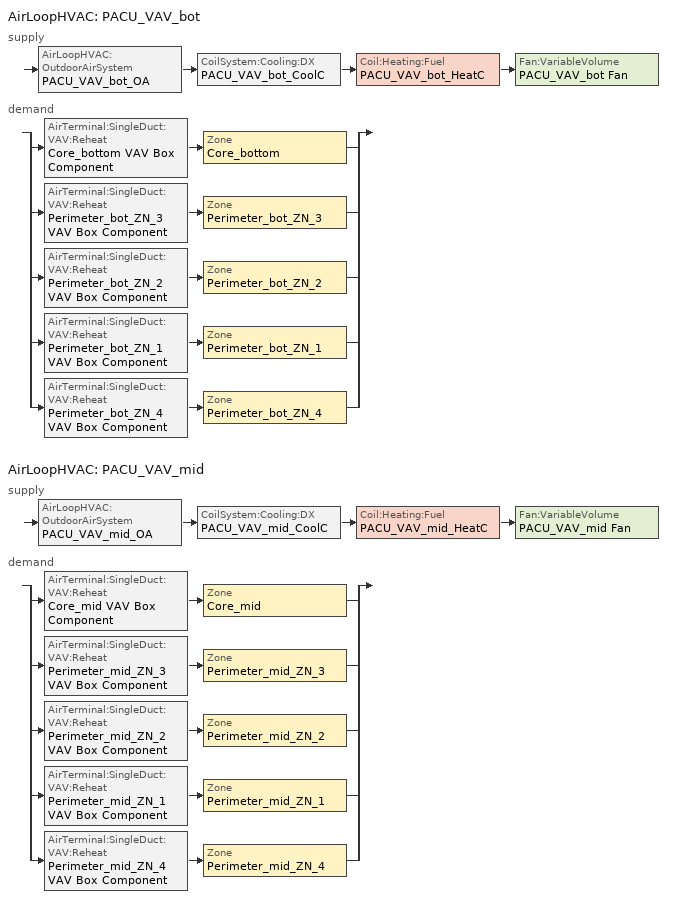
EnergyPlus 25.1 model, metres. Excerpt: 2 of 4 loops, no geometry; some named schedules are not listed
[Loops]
AirLoopHVAC 'PACU_VAV_bot'
 supply: AirLoopHVAC:OutdoorAirSystem 'PACU_VAV_bot_OA' > CoilSystem:Cooling:DX 'PACU_VAV_bot_CoolC' > Coil:Heating:Fuel 'PACU_VAV_bot_HeatC' > Fan:VariableVolume 'PACU_VAV_bot Fan'
 demand: split
  | AirTerminal:SingleDuct:VAV:Reheat 'Core_bottom VAV Box Component' > Zone 'Core_bottom'
  | AirTerminal:SingleDuct:VAV:Reheat 'Perimeter_bot_ZN_3 VAV Box Component' > Zone 'Perimeter_bot_ZN_3'
  | AirTerminal:SingleDuct:VAV:Reheat 'Perimeter_bot_ZN_2 VAV Box Component' > Zone 'Perimeter_bot_ZN_2'
  | AirTerminal:SingleDuct:VAV:Reheat 'Perimeter_bot_ZN_1 VAV Box Component' > Zone 'Perimeter_bot_ZN_1'
  | AirTerminal:SingleDuct:VAV:Reheat 'Perimeter_bot_ZN_4 VAV Box Component' > Zone 'Perimeter_bot_ZN_4'
AirLoopHVAC 'PACU_VAV_mid'
 supply: AirLoopHVAC:OutdoorAirSystem 'PACU_VAV_mid_OA' > CoilSystem:Cooling:DX 'PACU_VAV_mid_CoolC' > Coil:Heating:Fuel 'PACU_VAV_mid_HeatC' > Fan:VariableVolume 'PACU_VAV_mid Fan'
 demand: split
  | AirTerminal:SingleDuct:VAV:Reheat 'Core_mid VAV Box Component' > Zone 'Core_mid'
  | AirTerminal:SingleDuct:VAV:Reheat 'Perimeter_mid_ZN_3 VAV Box Component' > Zone 'Perimeter_mid_ZN_3'
  | AirTerminal:SingleDuct:VAV:Reheat 'Perimeter_mid_ZN_2 VAV Box Component' > Zone 'Perimeter_mid_ZN_2'
  | AirTerminal:SingleDuct:VAV:Reheat 'Perimeter_mid_ZN_1 VAV Box Component' > Zone 'Perimeter_mid_ZN_1'
  | AirTerminal:SingleDuct:VAV:Reheat 'Perimeter_mid_ZN_4 VAV Box Component' > Zone 'Perimeter_mid_ZN_4'
[AirLoopHVAC] Design supply air flow rate=Autosize
PACU_VAV_bot; PACU_VAV_mid
[AirTerminal:SingleDuct:VAV:Reheat] Availability schedule=ALWAYS_ON; Convergence tolerance=0.001; Damper heating action=Normal; Maximum air flow rate=Autosize; Maximum flow fraction during reheat=0.5; Maximum hot water or steam flow rate=Autosize; Maximum reheat air temperature=40; Minimum hot water or steam flow rate=0
Name | Constant minimum air flow fraction | Reheat coil | Zone minimum air flow input method | Minimum air flow fraction schedule
Core_bottom VAV Box Component | 0.147 | Core_bottom VAV Box Reheat Coil | Constant
Core_mid VAV Box Component | 0.256 | Core_mid VAV Box Reheat Coil | Constant
Perimeter_bot_ZN_1 VAV Box Component | 0.214 | Perimeter_bot_ZN_1 VAV Box Reheat Coil | Constant
Perimeter_bot_ZN_2 VAV Box Component | 0.122 | Perimeter_bot_ZN_2 VAV Box Reheat Coil | Constant
Perimeter_bot_ZN_3 VAV Box Component | 0.241 | Perimeter_bot_ZN_3 VAV Box Reheat Coil | Constant
Perimeter_bot_ZN_4 VAV Box Component | 0.111 | Perimeter_bot_ZN_4 VAV Box Reheat Coil | Constant
Perimeter_mid_ZN_1 VAV Box Component | 0.192 | Perimeter_mid_ZN_1 VAV Box Reheat Coil | Constant
Perimeter_mid_ZN_2 VAV Box Component |  | Perimeter_mid_ZN_2 VAV Box Reheat Coil | Scheduled | PERIMETER_MID_ZN_2_MDP_Sch
Perimeter_mid_ZN_3 VAV Box Component | 0.216 | Perimeter_mid_ZN_3 VAV Box Reheat Coil | Constant
Perimeter_mid_ZN_4 VAV Box Component | 0.094 | Perimeter_mid_ZN_4 VAV Box Reheat Coil | Constant
[Coil:Cooling:DX:TwoSpeed] Availability schedule=ALWAYS_ON; Energy input ratio function of flow fraction curve=FURNACE_PACU_VAV_CoolCCarrier48TM014_12tons_EIRFFF; Energy input ratio function of temperature curve=FURNACE_PACU_VAV_CoolCCarrier48TM014_12tons_EIRFT; High speed gross rated cooling cop=3.39929; High speed gross rated total cooling capacity=Autosize; High speed rated air flow rate=Autosize; High speed rated sensible heat ratio=Autosize; Low speed energy input ratio function of temperature curve=FURNACE_PACU_VAV_CoolCCarrier48TM014_12tons_EIRFT; Low speed gross rated cooling cop=3.39929; Low speed gross rated sensible heat ratio=Autosize; Low speed gross rated total cooling capacity=Autosize; Low speed rated air flow rate=Autosize; Low speed total cooling capacity function of temperature curve=FURNACE_PACU_VAV_CoolCCarrier48TM014_12tons_CapFT; Part load fraction correlation curve=FURNACE_PACU_VAV_CoolCIEA_HVAC_BESTEST_9ton-PLR; Total cooling capacity function of flow fraction curve=FURNACE_PACU_VAV_CoolCCarrier48TM014_12tons_FFF; Total cooling capacity function of temperature curve=FURNACE_PACU_VAV_CoolCCarrier48TM014_12tons_CapFT
PACU_VAV_bot_CoolC DXCoil; PACU_VAV_mid_CoolC DXCoil
[Coil:Heating:Electric] Availability schedule=ALWAYS_ON; Efficiency=1; Nominal capacity=Autosize
Core_bottom VAV Box Reheat Coil; Core_mid VAV Box Reheat Coil; Perimeter_bot_ZN_1 VAV Box Reheat Coil; Perimeter_bot_ZN_2 VAV Box Reheat Coil; Perimeter_bot_ZN_3 VAV Box Reheat Coil; Perimeter_bot_ZN_4 VAV Box Reheat Coil; Perimeter_mid_ZN_1 VAV Box Reheat Coil; Perimeter_mid_ZN_2 VAV Box Reheat Coil; Perimeter_mid_ZN_3 VAV Box Reheat Coil; Perimeter_mid_ZN_4 VAV Box Reheat Coil
[Coil:Heating:Fuel] Availability schedule=ALWAYS_ON; Burner efficiency=0.81; Fuel type=NaturalGas; Nominal capacity=Autosize
PACU_VAV_bot_HeatC; PACU_VAV_mid_HeatC
[CoilSystem:Cooling:DX] Availability schedule=ALWAYS_ON
Name | Cooling coil
PACU_VAV_bot_CoolC | PACU_VAV_bot_CoolC DXCoil
PACU_VAV_mid_CoolC | PACU_VAV_mid_CoolC DXCoil
[Controller:MechanicalVentilation] Availability schedule=MinOA_MotorizedDamper_Sched; Demand controlled ventilation=Yes; System outdoor air method=Standard62.1VentilationRateProcedureWithLimit
Name | Zone or zonelist name 1 | Design specification outdoor air object name 1 | Design specification zone air distribution object name 1 | Zone or zonelist name 2 | Design specification outdoor air object name 2 | Design specification zone air distribution object name 2 | Zone or zonelist name 3 | Design specification outdoor air object name 3 | Design specification zone air distribution object name 3 | Zone or zonelist name 4 | Design specification outdoor air object name 4 | Design specification zone air distribution object name 4 | Zone or zonelist name 5 | Design specification outdoor air object name 5 | Design specification zone air distribution object name 5
PACU_VAV_BOT_DCV | Core_bottom | CM DSOA Core_bottom | CM DSZAD Core_bottom | Perimeter_bot_ZN_1 | CM DSOA Perimeter_bot_ZN_1 | CM DSZAD Perimeter_bot_ZN_1 | Perimeter_bot_ZN_2 | CM DSOA Perimeter_bot_ZN_2 | CM DSZAD Perimeter_bot_ZN_2 | Perimeter_bot_ZN_3 | CM DSOA Perimeter_bot_ZN_3 | CM DSZAD Perimeter_bot_ZN_3 | Perimeter_bot_ZN_4 | CM DSOA Perimeter_bot_ZN_4 | CM DSZAD Perimeter_bot_ZN_4
PACU_VAV_MID_DCV | Core_mid | CM DSOA Core_mid | CM DSZAD Core_mid | Perimeter_mid_ZN_1 | CM DSOA Perimeter_mid_ZN_1 | CM DSZAD Perimeter_mid_ZN_1 | Perimeter_mid_ZN_2 | CM DSOA Perimeter_mid_ZN_2 | CM DSZAD Perimeter_mid_ZN_2 | Perimeter_mid_ZN_3 | CM DSOA Perimeter_mid_ZN_3 | CM DSZAD Perimeter_mid_ZN_3 | Perimeter_mid_ZN_4 | CM DSOA Perimeter_mid_ZN_4 | CM DSZAD Perimeter_mid_ZN_4
[Controller:OutdoorAir] Economizer control action type=ModulateFlow; Economizer control type=DifferentialDryBulb; Lockout type=LockoutWithHeating; Maximum outdoor air flow rate=Autosize; Minimum limit type=FixedMinimum; Minimum outdoor air flow rate=0; Minimum outdoor air schedule=MinOA_MotorizedDamper_Sched
Name | Maximum fraction of outdoor air schedule | Mechanical ventilation controller
PACU_VAV_bot_OA_Controller | VAV_BOT Max OA Fraction | PACU_VAV_BOT_DCV
PACU_VAV_mid_OA_Controller | VAV_MID Max OA Fraction | PACU_VAV_MID_DCV
[DesignSpecification:OutdoorAir] Outdoor air flow per zone floor area=0.000431773
Name | Outdoor air flow per person | Outdoor air method | Outdoor air flow per zone | Outdoor air schedule
CM DSOA Core_bottom; CM DSOA Core_mid; CM DSOA Perimeter_bot_ZN_1; CM DSOA Perimeter_bot_ZN_2; CM DSOA Perimeter_bot_ZN_3; CM DSOA Perimeter_bot_ZN_4; CM DSOA Perimeter_mid_ZN_1; CM DSOA Perimeter_mid_ZN_3; CM DSOA Perimeter_mid_ZN_4 | 1e-08 | Sum
CM DSOA Perimeter_mid_ZN_2 | 1e-08 | Sum | 0 | PERIMETER_MID_ZN_2_OA_Mult
SZ DSOA Core_bottom; SZ DSOA Core_mid; SZ DSOA Perimeter_bot_ZN_1; SZ DSOA Perimeter_bot_ZN_2; SZ DSOA Perimeter_bot_ZN_3; SZ DSOA Perimeter_bot_ZN_4; SZ DSOA Perimeter_mid_ZN_1; SZ DSOA Perimeter_mid_ZN_3; SZ DSOA Perimeter_mid_ZN_4 |  | Flow/Area | 0
SZ DSOA Perimeter_mid_ZN_2 |  | Flow/Area | 0 | PERIMETER_MID_ZN_2_OA_Mult
[DesignSpecification:ZoneAirDistribution] Zone air distribution effectiveness in cooling mode=1; Zone air distribution effectiveness in heating mode=1
Name | Minimum zone ventilation efficiency
CM DSZAD Core_bottom; CM DSZAD Core_mid; CM DSZAD Perimeter_bot_ZN_1; CM DSZAD Perimeter_bot_ZN_2; CM DSZAD Perimeter_bot_ZN_3; CM DSZAD Perimeter_bot_ZN_4; CM DSZAD Perimeter_mid_ZN_1; CM DSZAD Perimeter_mid_ZN_2; CM DSZAD Perimeter_mid_ZN_3; CM DSZAD Perimeter_mid_ZN_4
VAV_Zone_AirDistribution | 0.6
[EnergyManagementSystem:InternalVariable] Internal data type=Zone Floor Area
Name | Internal data index key
Core_bottom_Area | Core_bottom
Core_mid_Area | Core_mid
Perimeter_bot_ZN_1_Area | Perimeter_bot_ZN_1
Perimeter_bot_ZN_2_Area | Perimeter_bot_ZN_2
Perimeter_bot_ZN_3_Area | Perimeter_bot_ZN_3
Perimeter_bot_ZN_4_Area | Perimeter_bot_ZN_4
Perimeter_mid_ZN_1_Area | Perimeter_mid_ZN_1
Perimeter_mid_ZN_2_Area | Perimeter_mid_ZN_2
Perimeter_mid_ZN_3_Area | Perimeter_mid_ZN_3
Perimeter_mid_ZN_4_Area | Perimeter_mid_ZN_4
[EnergyManagementSystem:Sensor]
Name | Output variable or output meter index key | Output variable or output meter
Core_bottom_LSr | Core_bottom | Zone Lights Electricity Rate
Core_bottom_Occ_Sensor | Core_bottom | People Occupant Count
Core_mid_LSr | Core_mid | Zone Lights Electricity Rate
Core_mid_Occ_Sensor | Core_mid | People Occupant Count
Perimeter_bot_ZN_1_LSr | Perimeter_bot_ZN_1 | Zone Lights Electricity Rate
Perimeter_bot_ZN_1_Occ_Sensor | Perimeter_bot_ZN_1 | People Occupant Count
Perimeter_bot_ZN_2_LSr | Perimeter_bot_ZN_2 | Zone Lights Electricity Rate
Perimeter_bot_ZN_2_Occ_Sensor | Perimeter_bot_ZN_2 | People Occupant Count
Perimeter_bot_ZN_3_LSr | Perimeter_bot_ZN_3 | Zone Lights Electricity Rate
Perimeter_bot_ZN_3_Occ_Sensor | Perimeter_bot_ZN_3 | People Occupant Count
Perimeter_bot_ZN_4_LSr | Perimeter_bot_ZN_4 | Zone Lights Electricity Rate
Perimeter_bot_ZN_4_Occ_Sensor | Perimeter_bot_ZN_4 | People Occupant Count
Perimeter_mid_ZN_1_LSr | Perimeter_mid_ZN_1 | Zone Lights Electricity Rate
Perimeter_mid_ZN_1_Occ_Sensor | Perimeter_mid_ZN_1 | People Occupant Count
Perimeter_mid_ZN_2_LSr | Perimeter_mid_ZN_2 | Zone Lights Electricity Rate
Perimeter_mid_ZN_2_Occ_Sensor | Perimeter_mid_ZN_2 | People Occupant Count
Perimeter_mid_ZN_3_LSr | Perimeter_mid_ZN_3 | Zone Lights Electricity Rate
Perimeter_mid_ZN_3_Occ_Sensor | Perimeter_mid_ZN_3 | People Occupant Count
Perimeter_mid_ZN_4_LSr | Perimeter_mid_ZN_4 | Zone Lights Electricity Rate
Perimeter_mid_ZN_4_Occ_Sensor | Perimeter_mid_ZN_4 | People Occupant Count
VAV_bot_OA | PACU_VAV_bot | Air System Outdoor Air Mass Flow Rate
VAV_bot_OA_VRP | PACU_VAV_bot | Air System Outdoor Air Mechanical Ventilation Requested Mass Flow Rate
VAV_bot_SUPPLY_FLOW | PACU_VAV_bot_OA-PACU_VAV_bot_CoolCNode | System Node Standard Density Volume Flow Rate
VAV_mid_OA | PACU_VAV_mid | Air System Outdoor Air Mass Flow Rate
VAV_mid_OA_VRP | PACU_VAV_mid | Air System Outdoor Air Mechanical Ventilation Requested Mass Flow Rate
VAV_mid_SUPPLY_FLOW | PACU_VAV_mid_OA-PACU_VAV_mid_CoolCNode | System Node Standard Density Volume Flow Rate
[Fan:VariableVolume] Availability schedule=HVACOperationSchd; Fan power coefficient 1=0.0408; Fan power coefficient 2=0.088; Fan power coefficient 3=-0.0729; Fan power coefficient 4=0.9437; Fan power coefficient 5=0; Fan power minimum flow fraction=0.25; Fan power minimum flow rate input method=Fraction; Maximum flow rate=Autosize; Motor in airstream fraction=1; Pressure rise=1314.72
Name | Fan total efficiency | Motor efficiency
PACU_VAV_bot Fan | 0.6045 | 0.93
PACU_VAV_mid Fan | 0.6006 | 0.924
[SetpointManager:MixedAir] Control variable=Temperature
Name | Setpoint node or nodelist
PACU_VAV_bot_CoolC SAT Manager | PACU_VAV_bot_CoolC-PACU_VAV_bot_HeatCNode
PACU_VAV_bot_HeatC MixedAir Manager | PACU_VAV_bot_HeatC-PACU_VAV_bot FanNode
PACU_VAV_bot_OAMixed Air Temp Manager | PACU_VAV_bot_OA-PACU_VAV_bot_CoolCNode
PACU_VAV_mid_CoolC SAT Manager | PACU_VAV_mid_CoolC-PACU_VAV_mid_HeatCNode
PACU_VAV_mid_HeatC MixedAir Manager | PACU_VAV_mid_HeatC-PACU_VAV_mid FanNode
PACU_VAV_mid_OAMixed Air Temp Manager | PACU_VAV_mid_OA-PACU_VAV_mid_CoolCNode
[SetpointManager:OutdoorAirReset] Control variable=Temperature; Outdoor high temperature=21.1; Outdoor low temperature=10; Setpoint at outdoor high temperature=12.8; Setpoint at outdoor low temperature=15.6
Name | Setpoint node or nodelist
PACU_VAV_bot Supply Air Temperature Manager | PACU_VAV_bot Supply Equipment Outlet Node
PACU_VAV_mid Supply Air Temperature Manager | PACU_VAV_mid Supply Equipment Outlet Node
[Sizing:System] 100 outdoor air in cooling=No; 100 outdoor air in heating=No; Central cooling design supply air humidity ratio=0.0085; Central cooling design supply air temperature=12.8; Central heating design supply air humidity ratio=0.008; Central heating design supply air temperature=12.8; Central heating maximum system air flow ratio=0.3; Cooling supply air flow rate=0; Cooling supply air flow rate method=DesignDay; Design outdoor air flow rate=0.9561; Heating supply air flow rate=0; Heating supply air flow rate method=DesignDay; Precool design humidity ratio=0.008; Precool design temperature=12.8; Preheat design humidity ratio=0.008; Preheat design temperature=7; System outdoor air method=ZoneSum; Type of load to size on=Sensible; Type of zone sum to use=Coincident
PACU_VAV_bot; PACU_VAV_mid
[Sizing:Zone] Account for dedicated outdoor air system=No; Cooling design air flow method=DesignDay; Cooling design air flow rate=0; Cooling minimum air flow=0; Cooling minimum air flow fraction=0; Dedicated outdoor air high setpoint temperature for design=Autosize; Dedicated outdoor air low setpoint temperature for design=Autosize; Dedicated outdoor air system control strategy=NeutralSupplyAir; Design specification zone air distribution object=VAV_Zone_AirDistribution; Heating design air flow method=DesignDay; Heating design air flow rate=0; Zone cooling design supply air humidity ratio=0.0085; Zone cooling design supply air temperature=12.8; Zone cooling design supply air temperature input method=SupplyAirTemperature; Zone heating design supply air humidity ratio=0.008; Zone heating design supply air temperature=40; Zone heating design supply air temperature input method=SupplyAirTemperature
Name | Design specification outdoor air object
Core_bottom | SZ DSOA Core_bottom
Core_mid | SZ DSOA Core_mid
Perimeter_bot_ZN_3 | SZ DSOA Perimeter_bot_ZN_3
Perimeter_bot_ZN_2 | SZ DSOA Perimeter_bot_ZN_2
Perimeter_bot_ZN_1 | SZ DSOA Perimeter_bot_ZN_1
Perimeter_bot_ZN_4 | SZ DSOA Perimeter_bot_ZN_4
Perimeter_mid_ZN_3 | SZ DSOA Perimeter_mid_ZN_3
Perimeter_mid_ZN_2 | SZ DSOA Perimeter_mid_ZN_2
Perimeter_mid_ZN_1 | SZ DSOA Perimeter_mid_ZN_1
Perimeter_mid_ZN_4 | SZ DSOA Perimeter_mid_ZN_4
[ThermostatSetpoint:DualSetpoint]
Name | Cooling setpoint temperature schedule | Heating setpoint temperature schedule
Core_bottom DualSPSched | ClgSetp_Sch_Core_bottom | HtgSetp_Sch_Core_bottom
Core_mid DualSPSched | ClgSetp_Sch_Core_mid | HtgSetp_Sch_Core_mid
Perimeter_bot_ZN_1 DualSPSched | ClgSetp_Sch_Perimeter_bot_ZN_1 | HtgSetp_Sch_Perimeter_bot_ZN_1
Perimeter_bot_ZN_2 DualSPSched | ClgSetp_Sch_Perimeter_bot_ZN_2 | HtgSetp_Sch_Perimeter_bot_ZN_2
Perimeter_bot_ZN_3 DualSPSched | ClgSetp_Sch_Perimeter_bot_ZN_3 | HtgSetp_Sch_Perimeter_bot_ZN_3
Perimeter_bot_ZN_4 DualSPSched | ClgSetp_Sch_Perimeter_bot_ZN_4 | HtgSetp_Sch_Perimeter_bot_ZN_4
Perimeter_mid_ZN_1 DualSPSched | ClgSetp_Sch_Perimeter_mid_ZN_1 | HtgSetp_Sch_Perimeter_mid_ZN_1
Perimeter_mid_ZN_2 DualSPSched | ClgSetp_Sch_Perimeter_mid_ZN_2 | HtgSetp_Sch_Perimeter_mid_ZN_2
Perimeter_mid_ZN_3 DualSPSched | ClgSetp_Sch_Perimeter_mid_ZN_3 | HtgSetp_Sch_Perimeter_mid_ZN_3
Perimeter_mid_ZN_4 DualSPSched | ClgSetp_Sch_Perimeter_mid_ZN_4 | HtgSetp_Sch_Perimeter_mid_ZN_4
[ZoneControl:Thermostat] Control type schedule=Dual Zone Control Type Sched
Name | Zone or zonelist | Control 1
Core_bottom Thermostat | Core_bottom | Core_bottom DualSPSched
Core_mid Thermostat | Core_mid | Core_mid DualSPSched
Perimeter_bot_ZN_1 Thermostat | Perimeter_bot_ZN_1 | Perimeter_bot_ZN_1 DualSPSched
Perimeter_bot_ZN_2 Thermostat | Perimeter_bot_ZN_2 | Perimeter_bot_ZN_2 DualSPSched
Perimeter_bot_ZN_3 Thermostat | Perimeter_bot_ZN_3 | Perimeter_bot_ZN_3 DualSPSched
Perimeter_bot_ZN_4 Thermostat | Perimeter_bot_ZN_4 | Perimeter_bot_ZN_4 DualSPSched
Perimeter_mid_ZN_1 Thermostat | Perimeter_mid_ZN_1 | Perimeter_mid_ZN_1 DualSPSched
Perimeter_mid_ZN_2 Thermostat | Perimeter_mid_ZN_2 | Perimeter_mid_ZN_2 DualSPSched
Perimeter_mid_ZN_3 Thermostat | Perimeter_mid_ZN_3 | Perimeter_mid_ZN_3 DualSPSched
Perimeter_mid_ZN_4 Thermostat | Perimeter_mid_ZN_4 | Perimeter_mid_ZN_4 DualSPSched
[Zone equipment]
Core_bottom: Core_bottom VAV Box Component
Core_mid: Core_mid VAV Box Component
Perimeter_bot_ZN_1: Perimeter_bot_ZN_1 VAV Box Component
Perimeter_bot_ZN_2: Perimeter_bot_ZN_2 VAV Box Component
Perimeter_bot_ZN_3: Perimeter_bot_ZN_3 VAV Box Component
Perimeter_bot_ZN_4: Perimeter_bot_ZN_4 VAV Box Component
Perimeter_mid_ZN_1: Perimeter_mid_ZN_1 VAV Box Component
Perimeter_mid_ZN_2: Perimeter_mid_ZN_2 VAV Box Component
Perimeter_mid_ZN_3: Perimeter_mid_ZN_3 VAV Box Component
Perimeter_mid_ZN_4: Perimeter_mid_ZN_4 VAV Box Component
[Curve:Biquadratic] Maximum value of x=22.1111; Maximum value of y=47.66; Minimum value of x=16.5556; Minimum value of y=23.7778
Name | Coefficient1 constant | Coefficient2 x | Coefficient3 x 2 | Coefficient4 y | Coefficient5 y 2 | Coefficient6 x y
FURNACE_PACU_VAV_CoolCCarrier48TM014_12tons_CapFT | 1.39072 | -0.0529058 | 0.0018423 | 0.00058267 | -0.000186814 | 0.000265159
FURNACE_PACU_VAV_CoolCCarrier48TM014_12tons_EIRFT | -0.536161 | 0.105138 | -0.00172659 | 0.0149848 | 0.000659948 | -0.0017385
[Curve:Quadratic]
Name | Maximum value of x | Minimum value of x | Coefficient1 constant | Coefficient2 x | Coefficient3 x 2
FURNACE_PACU_VAV_CoolCCarrier48TM014_12tons_EIRFFF | 1.25 | 0.75 | 1.19525 | -0.306138 | 0.110973
FURNACE_PACU_VAV_CoolCCarrier48TM014_12tons_FFF | 1.25 | 0.75 | 0.718954 | 0.435436 | -0.154193
FURNACE_PACU_VAV_CoolCIEA_HVAC_BESTEST_9ton-PLR | 1 | 0 | 0.771 | 0.229 | 0
[Schedule:Compact]
ALWAYS_ON: Through: 12/31, For: AllDays, Until: 24:00, 1
Dual Zone Control Type Sched: Through: 12/31, For: AllDays, Until: 24:00, 4
HVACOperationSchd: Through: 12/31, For: Weekdays SummerDesignDay, Until: 06:00, 0, Until: 22:00, 1, Until: 24:00, 0, For: Saturday WinterDesignDay, Until: 06:00, 0, Until: 18:00, 1, Until: 24:00, 0, For:Sunday Holidays AllOtherDays, Until: 24:00, 0
MinOA_MotorizedDamper_Sched: Through: 12/31, For: Weekdays SummerDesignDay, Until: 07:00, 0, Until: 22:00, 1, Until: 24:00, 0, For: Saturday WinterDesignDay, Until: 07:00, 0, Until: 18:00, 1, Until: 24:00, 0, For:Sunday Holidays AllOtherDays, Until: 24:00, 0
PERIMETER_MID_ZN_2_MDP_Sch: Through: 12/31, For: Weekdays, Until: 01:00, 0.097, Until: 02:00, 0.097, Until: 03:00, 0.097, Until: 04:00, 0.097, Until: 05:00, 0.097, Until: 06:00, 0.097, Until: 07:00, 0.097, Until: 08:00, 0.097, Until: 09:00, 0.097, Until: 10:00, 0.097, Until: 11:00, 0.01, Until: 12:00, 0.097, Until: 13:00, 0.01, Until: 14:00, 0.097, Until: 15:00, 0.01, Until: 16:00, 0.097, Until: 17:00, 0.097, Until: 18:00, 0.097, Until: 19:00, 0.097, Until: 20:00, 0.097, Until: 21:00, 0.097, Until: 22:00, 0.097, Until: 23:00, 0.097, Until: 24:00, 0.097, For: Saturday, Until: 01:00, 0.097, Until: 02:00, 0.097, Until: 03:00, 0.097, Until: 04:00, 0.097, Until: 05:00, 0.097, Until: 06:00, 0.097, Until: 07:00, 0.097, Until: 08:00, 0.097, Until: 09:00, 0.097, Until: 10:00, 0.097, Until: 11:00, 0.01, Until: 12:00, 0.097, Until: 13:00, 0.01, Until: 14:00, 0.097, Until: 15:00, 0.01, Until: 16:00, 0.097, Until: 17:00, 0.097, Until: 18:00, 0.097, Until: 19:00, 0.097, Until: 20:00, 0.097, Until: 21:00, 0.097, Until: 22:00, 0.097, Until: 23:00, 0.097, Until: 24:00, 0.097, For: AllOtherDays, Until: 24:00, 0.097
PERIMETER_MID_ZN_2_OA_Mult: Through: 12/31, For: Weekdays, Until: 01:00, 1, Until: 02:00, 1, Until: 03:00, 1, Until: 04:00, 1, Until: 05:00, 1, Until: 06:00, 1, Until: 07:00, 1, Until: 08:00, 1, Until: 09:00, 1, Until: 10:00, 1, Until: 11:00, 0, Until: 12:00, 1, Until: 13:00, 0, Until: 14:00, 1, Until: 15:00, 0, Until: 16:00, 1, Until: 17:00, 1, Until: 18:00, 1, Until: 19:00, 1, Until: 20:00, 1, Until: 21:00, 1, Until: 22:00, 1, Until: 23:00, 1, Until: 24:00, 1, For: Saturday, Until: 01:00, 1, Until: 02:00, 1, Until: 03:00, 1, Until: 04:00, 1, Until: 05:00, 1, Until: 06:00, 1, Until: 07:00, 1, Until: 08:00, 1, Until: 09:00, 1, Until: 10:00, 1, Until: 11:00, 0, Until: 12:00, 1, Until: 13:00, 0, Until: 14:00, 1, Until: 15:00, 0, Until: 16:00, 1, Until: 17:00, 1, Until: 18:00, 1, Until: 19:00, 1, Until: 20:00, 1, Until: 21:00, 1, Until: 22:00, 1, Until: 23:00, 1, Until: 24:00, 1, For: AllOtherDays, Until: 24:00, 1
ClgSetp_Sch_Core_bottom: Through: 12/31, For: SummerDesignDay, Until: 05:00, 26.7, Until: 06:00, 25.7, Until: 07:00, 25, Until: 22:00, 24, Until: 24:00, 26.7, For: Weekdays, Until: 05:00, 26.7, Until: 06:00, 25.6, Until: 07:00, 25, Until: 22:00, 24, Until: 24:00, 26.7, For: Saturday, Until: 05:00, 26.7, Until: 06:00, 25.7, Until: 07:00, 25, Until: 17:00, 24, Until: 24:00, 26.7, For WinterDesignDay, Until: 24:00, 26.7, For:Sunday Holidays AllOtherDays, Until: 24:00, 26.7
[Schedule:Constant] Hourly value=1
VAV_BOT Max OA Fraction; VAV_MID Max OA Fraction
